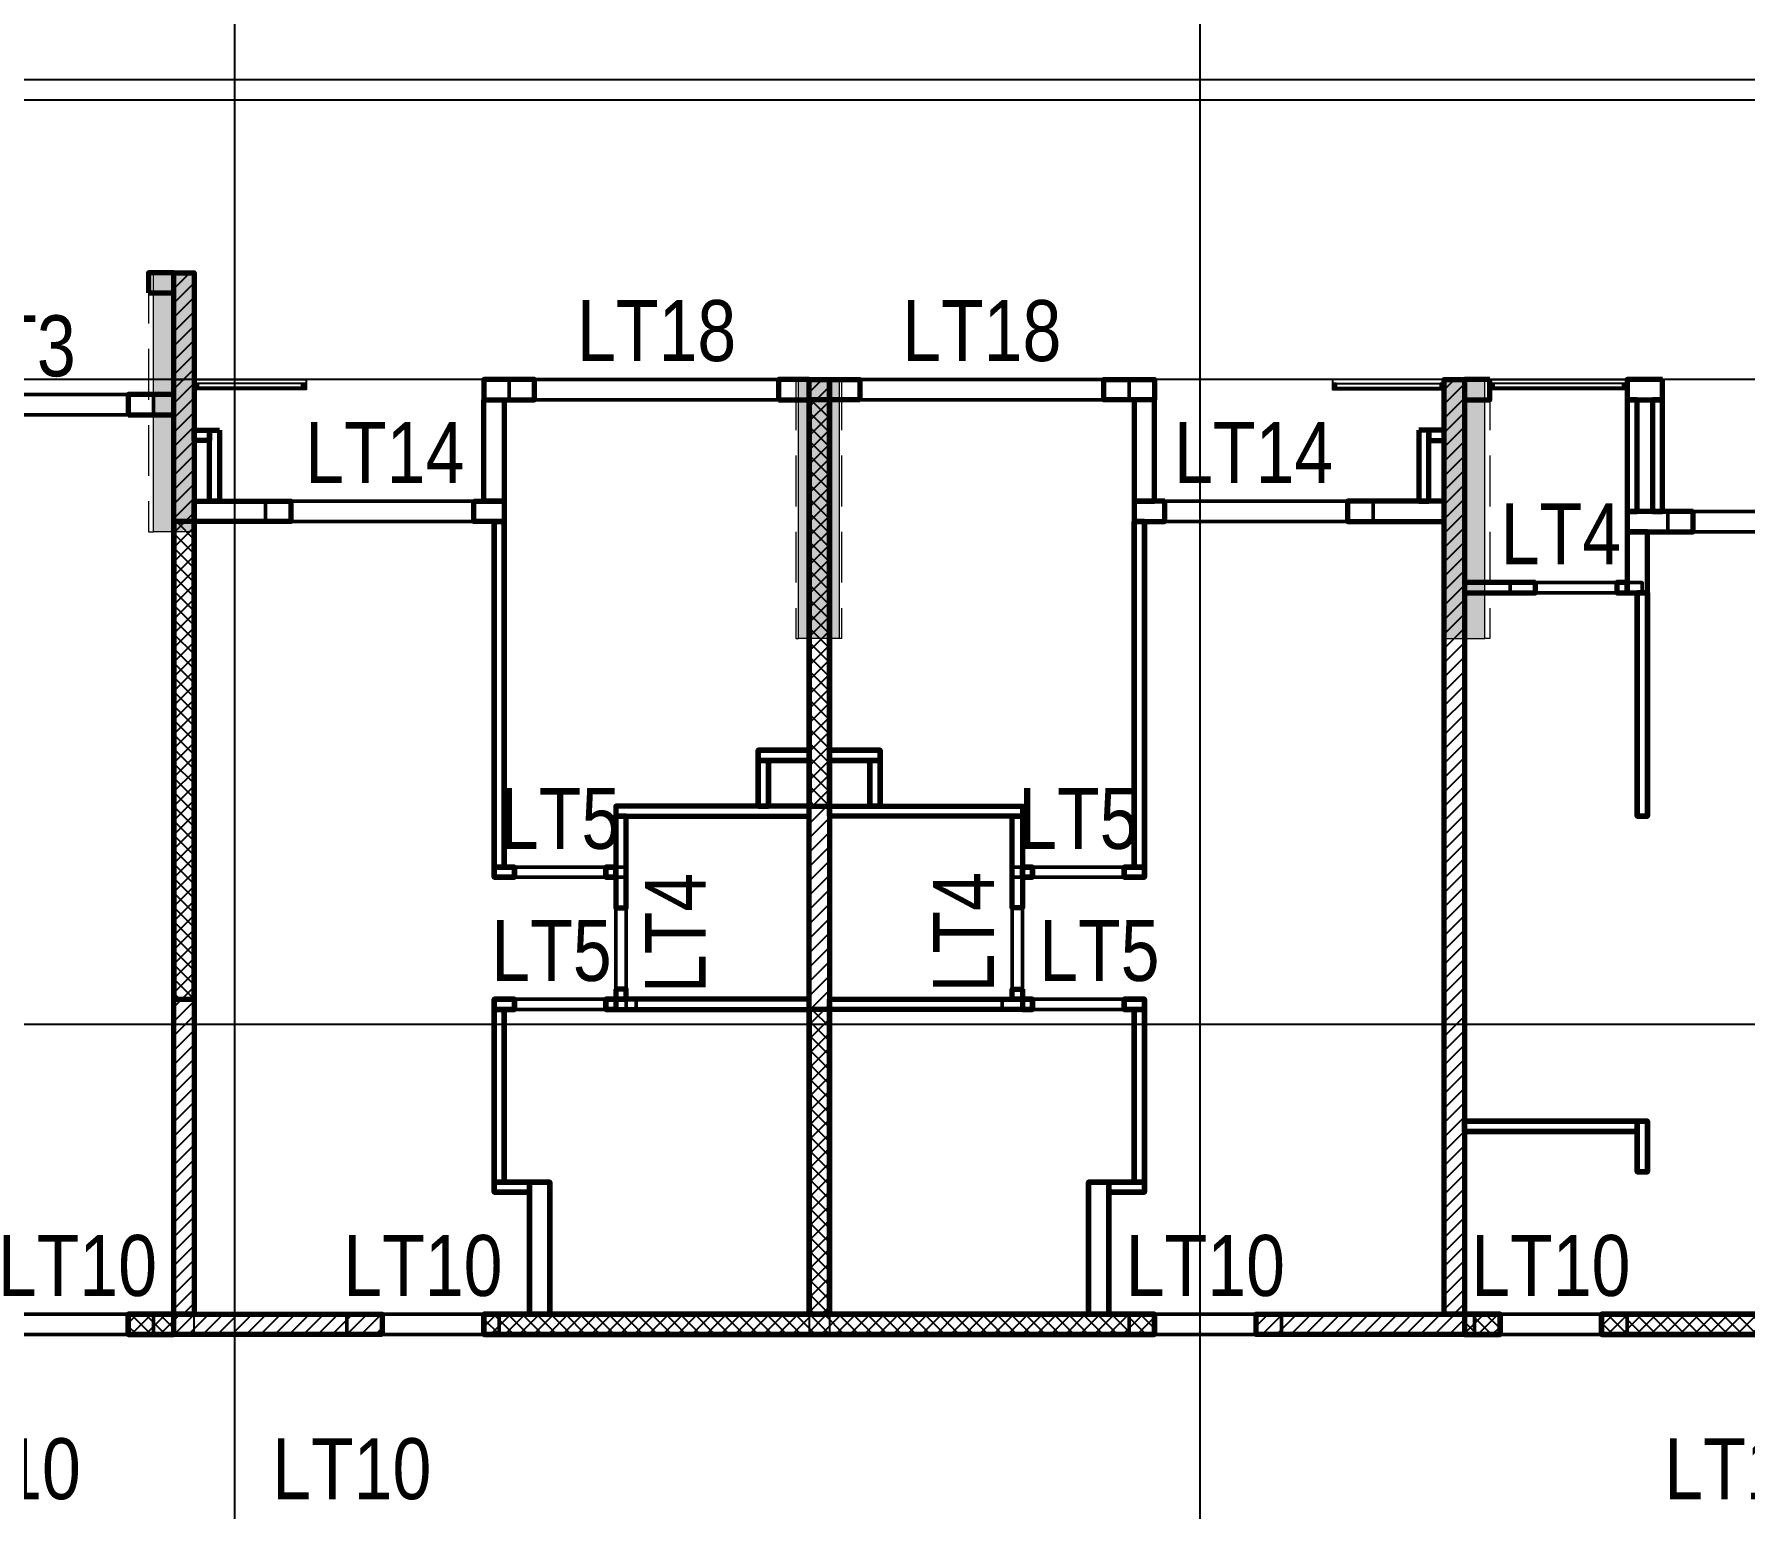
# Model space of a CAD drawing. Header units: millimetres. Extents: x -25197 to 555828, y -17247 to 174153.
# Drawn here: x 420011 to 436845, y 141136 to 155647 of the extents above; entities that cross this region are included whole.
import ezdxf
from ezdxf.enums import TextEntityAlignment as Align

# ---------------------------------------------------------------- set-up
doc = ezdxf.new("R2010")
doc.units = ezdxf.units.MM
doc.header["$LTSCALE"] = 250
for name, pattern in [('CHG_XX_Cot_Tang 1$0$MB_Luoi truc$0$HTT Hidden 21', [3, 2, -1]), ('CHG_XX_Luoi truc$0$MB_Luoi truc$0$Center101', [13, 10, -1, 1, -1]), ('MB Can ho 1.5PN$0$HIDDEN', [0.375, 0.25, -0.125]), ('MB Can ho 3PN_103m2$0$HIDDEN', [0.375, 0.25, -0.125])]:
    doc.linetypes.add(name, pattern=pattern)
for name, color, linetype, lineweight in [('CHG_XX_Cot_Tang 1$0$NS-Pier', 150, 'Continuous', 9), ('CHG_XX_Cot_Tang 1$0$NS-Pier @ 1 VP1', 150, 'Continuous', 9), ('CHG_XX_Cot_Tang 1$0$NS-Pier @ 1 VP2', 150, 'Continuous', 9), ('CHG_XX_Cot_Tang 1$0$NS-Pier @ 1 VP3', 150, 'Continuous', 9), ('CHG_XX_Cot_Tang 1$0$NS-Pier @ 1 VPModel', 150, 'Continuous', 9), ('CHG_XX_Cot_Tang 1$0$NS-Pier @ 100', 150, 'Continuous', 9), ('CHG_XX_Cot_Tang 1$0$NS-Pier @ 150', 150, 'Continuous', 9), ('CHG_XX_Cot_Tang 1$0$NS-Pier @ 200', 150, 'Continuous', 9), ('CHG_XX_Cot_Tang 1$0$NS-Pier @ 350', 150, 'Continuous', 9), ('CTHEP', 2, 'Continuous', 50), ('MB Can ho 1.5PN$0$Wall Line', 4, 'Continuous', 70), ('mb can ho 2pn_TW A$0$Wall Line', 4, 'Continuous', 70), ('MB Can ho 3PN_103m2$0$Wall Line', 4, 'Continuous', 70), ('mb_unitmix twa 1-20$0$Wall Line', 4, 'Continuous', 70), ('Net cat Tuong', 4, 'Continuous', 9)]:
    doc.layers.add(name, color=color, linetype=linetype, lineweight=lineweight)
for name, color, linetype in [('CHG_XX_Cot_Tang 1$0$Vach VH3', 3, 'Continuous'), ('CHG_XX_Luoi truc$0$Grid', 34, 'Continuous'), ('CHG_XX_Luoi truc$0$Grid Line', 8, 'CHG_XX_Luoi truc$0$MB_Luoi truc$0$Center101'), ('MB Can ho 1.5PN$0$Brick Wall', 4, 'Continuous'), ('mb can ho 2pn_TW A$0$Brick Wall', 4, 'Continuous'), ('MB Can ho 3PN_103m2$0$Brick Wall', 4, 'Continuous'), ('mb_unitmix twa 1-20$0$Wall Hatch', 134, 'Continuous'), ('TEXT', 21, 'Continuous')]:
    doc.layers.add(name, color=color, linetype=linetype)
doc.styles.add('CHG_XX_Luoi truc$0$MB_Luoi truc$0$Grid A-F$0$VNI-HelveCB', font='VHELVCB_0.TTF')
doc.styles.add('TTP-HelCon', font='VHELVCN_0.TTF')
pattern_1 = [(45, (-1203132.71, 16882.05), (-70.710678, 70.710678), [])]

# ---------------------------------------------------------------- blocks, each defined once
blk = doc.blocks.new('*U2169')
at = {"layer": 'CHG_XX_Luoi truc$0$Grid Line'}
blk.add_line((0, 0), (0, 608), dxfattribs=at)
at = {"layer": 'CHG_XX_Luoi truc$0$Grid', "lineweight": -2, "style": 'CHG_XX_Luoi truc$0$MB_Luoi truc$0$Grid A-F$0$VNI-HelveCB'}
for tag, p in [('GRIDSUB', (0, 617)), ('GRID', (0, -9))]:
    blk.add_attdef(tag, text='', height=5, dxfattribs=at).set_placement(p, align=Align.MIDDLE)
blk = doc.blocks.new('*U2171')
at = {"layer": 'CHG_XX_Luoi truc$0$Grid Line'}
blk.add_line((0, 0), (0, 438), dxfattribs=at)
at = {"layer": 'CHG_XX_Luoi truc$0$Grid', "lineweight": -2, "style": 'CHG_XX_Luoi truc$0$MB_Luoi truc$0$Grid A-F$0$VNI-HelveCB'}
for tag, p in [('GRIDSUB', (0, 447)), ('GRID', (0, -9))]:
    blk.add_attdef(tag, text='', height=5, dxfattribs=at).set_placement(p, align=Align.MIDDLE)
blk = doc.blocks.new('CHG_XX_Luoi truc')
at = {"layer": 'CHG_XX_Luoi truc$0$Grid', "xscale": 300, "yscale": 300, "zscale": 300}
for p in [(28650, -12747), (38150, -12747)]:
    blk.add_blockref('*U2169', p, dxfattribs=at)
at = {"layer": 'CHG_XX_Luoi truc$0$Grid', "xscale": 300.0000000000013, "yscale": 300.0000000000013, "zscale": 300.0000000000013, "rotation": 90}
for p in [(110703, 152250), (110703, 145900)]:
    blk.add_blockref('*U2171', p, dxfattribs=at)
blk = doc.blocks.new('*U2323')
at = {"layer": 'CHG_XX_Cot_Tang 1$0$NS-Pier @ 1 VP1'}
h = blk.add_hatch(color=256, dxfattribs=at)
h.dxf.hatch_style = 1
h.paths.add_polyline_path([(400, 0), (0, 0), (0, -2550), (400, -2550)])
at = {"layer": 'CHG_XX_Cot_Tang 1$0$NS-Pier @ 1 VP2'}
h = blk.add_hatch(color=256, dxfattribs=at)
h.dxf.hatch_style = 1
h.paths.add_polyline_path([(400, 0), (0, 0), (0, -2550), (400, -2550)])
at = {"layer": 'CHG_XX_Cot_Tang 1$0$NS-Pier @ 1 VP3'}
h = blk.add_hatch(color=256, dxfattribs=at)
h.dxf.hatch_style = 1
h.paths.add_polyline_path([(400, 0), (0, 0), (0, -2550), (400, -2550)])
at = {"layer": 'CHG_XX_Cot_Tang 1$0$NS-Pier @ 1 VPModel'}
h = blk.add_hatch(color=256, dxfattribs=at)
h.dxf.hatch_style = 1
h.paths.add_polyline_path([(400, 0), (0, 0), (0, -2550), (400, -2550)])
at = {"layer": 'CHG_XX_Cot_Tang 1$0$NS-Pier @ 100'}
h = blk.add_hatch(color=256, dxfattribs=at)
h.dxf.hatch_style = 1
h.paths.add_polyline_path([(400, 0), (0, 0), (0, -2550), (400, -2550)])
at = {"layer": 'CHG_XX_Cot_Tang 1$0$NS-Pier @ 150'}
h = blk.add_hatch(color=256, dxfattribs=at)
h.dxf.hatch_style = 1
h.paths.add_polyline_path([(400, 0), (0, 0), (0, -2550), (400, -2550)])
at = {"layer": 'CHG_XX_Cot_Tang 1$0$NS-Pier @ 200'}
h = blk.add_hatch(color=256, dxfattribs=at)
h.dxf.hatch_style = 1
h.paths.add_polyline_path([(400, 0), (0, 0), (0, -2550), (400, -2550)])
at = {"layer": 'CHG_XX_Cot_Tang 1$0$NS-Pier @ 350'}
h = blk.add_hatch(color=256, dxfattribs=at)
h.dxf.hatch_style = 1
h.paths.add_polyline_path([(400, 0), (0, 0), (0, -2550), (400, -2550)])
blk = doc.blocks.new('CHG_XX_Cot_Tang 1$0$Block A_C450x2250')
at = {"layer": 'CHG_XX_Cot_Tang 1$0$NS-Pier', "color": 9, "linetype": 'CHG_XX_Cot_Tang 1$0$MB_Luoi truc$0$HTT Hidden 21'}
blk.add_lwpolyline([(0, 0), (-50, 0), (-50, -2550), (0, -2550)], dxfattribs=at)
at = {"layer": 'CHG_XX_Cot_Tang 1$0$NS-Pier'}
blk.add_lwpolyline([(400, -2550), (0, -2550), (0, 0), (400, 0)], close=True, dxfattribs=at)
blk.add_blockref('*U2323', (0, 0), dxfattribs=at)
blk = doc.blocks.new('*U2324')
at = {"layer": 'CHG_XX_Cot_Tang 1$0$NS-Pier @ 1 VP1'}
h = blk.add_hatch(color=256, dxfattribs=at)
h.dxf.hatch_style = 1
h.paths.add_polyline_path([(200, 0), (-200, 0), (-200, -2550), (200, -2550)])
at = {"layer": 'CHG_XX_Cot_Tang 1$0$NS-Pier @ 1 VP2'}
h = blk.add_hatch(color=256, dxfattribs=at)
h.dxf.hatch_style = 1
h.paths.add_polyline_path([(200, 0), (-200, 0), (-200, -2550), (200, -2550)])
at = {"layer": 'CHG_XX_Cot_Tang 1$0$NS-Pier @ 1 VP3'}
h = blk.add_hatch(color=256, dxfattribs=at)
h.dxf.hatch_style = 1
h.paths.add_polyline_path([(200, 0), (-200, 0), (-200, -2550), (200, -2550)])
at = {"layer": 'CHG_XX_Cot_Tang 1$0$NS-Pier @ 1 VPModel'}
h = blk.add_hatch(color=256, dxfattribs=at)
h.dxf.hatch_style = 1
h.paths.add_polyline_path([(200, 0), (-200, 0), (-200, -2550), (200, -2550)])
at = {"layer": 'CHG_XX_Cot_Tang 1$0$NS-Pier @ 100'}
h = blk.add_hatch(color=256, dxfattribs=at)
h.dxf.hatch_style = 1
h.paths.add_polyline_path([(200, 0), (-200, 0), (-200, -2550), (200, -2550)])
at = {"layer": 'CHG_XX_Cot_Tang 1$0$NS-Pier @ 150'}
h = blk.add_hatch(color=256, dxfattribs=at)
h.dxf.hatch_style = 1
h.paths.add_polyline_path([(200, 0), (-200, 0), (-200, -2550), (200, -2550)])
at = {"layer": 'CHG_XX_Cot_Tang 1$0$NS-Pier @ 200'}
h = blk.add_hatch(color=256, dxfattribs=at)
h.dxf.hatch_style = 1
h.paths.add_polyline_path([(200, 0), (-200, 0), (-200, -2550), (200, -2550)])
at = {"layer": 'CHG_XX_Cot_Tang 1$0$NS-Pier @ 350'}
h = blk.add_hatch(color=256, dxfattribs=at)
h.dxf.hatch_style = 1
h.paths.add_polyline_path([(200, 0), (-200, 0), (-200, -2550), (200, -2550)])
blk = doc.blocks.new('CHG_XX_Cot_Tang 1$0$400x2250_cen')
at = {"layer": 'CHG_XX_Cot_Tang 1$0$NS-Pier', "color": 9, "linetype": 'CHG_XX_Cot_Tang 1$0$MB_Luoi truc$0$HTT Hidden 21'}
for points in [[(-200, 0), (-225, 0), (-225, -2550), (-200, -2550)], [(200, 0), (225, 0), (225, -2550), (200, -2550)]]:
    blk.add_lwpolyline(points, dxfattribs=at)
at = {"layer": 'CHG_XX_Cot_Tang 1$0$NS-Pier'}
blk.add_lwpolyline([(200, -2550), (-200, -2550), (-200, 0), (200, 0)], close=True, dxfattribs=at)
blk.add_blockref('*U2324', (0, 0), dxfattribs=at)
blk = doc.blocks.new('CHG_XX_Cot_Tang 1')
at = {"layer": 'CHG_XX_Cot_Tang 1$0$Vach VH3'}
for p, q in [((0, 155200.1), (57350, 155200.1)), ((199.6, 155000.1), (57150, 155000.1))]:
    blk.add_line(p, q, dxfattribs=at)
at = {"layer": 'CHG_XX_Cot_Tang 1$0$NS-Pier'}
for name, p in [('CHG_XX_Luoi truc', (0, 0)), ('CHG_XX_Cot_Tang 1$0$Block A_C450x2250', (27849.7, 153300)), ('CHG_XX_Cot_Tang 1$0$400x2250_cen', (34395, 152250))]:
    blk.add_blockref(name, p, dxfattribs=at)
at = {"layer": 'CHG_XX_Cot_Tang 1$0$NS-Pier', "xscale": -1}
blk.add_blockref('CHG_XX_Cot_Tang 1$0$Block A_C450x2250', (40950, 152250), dxfattribs=at)
blk = doc.blocks.new('*U1510')
at = {"color": 9}
blk.add_lwpolyline([(0, 50), (1350, 50), (1350, -50), (0, -50)], close=True, dxfattribs=at)
blk.add_lwpolyline([(0, 50), (1350, 50), (1350, -30), (0, -30)], close=True)
at = {"color": 151}
blk.add_lwpolyline([(1350, 10), (0, 10), (0, 50), (1350, 50)], close=True, dxfattribs=at)
at = {"color": 2}
for points in [[(0, 10), (40, 10), (40, -30), (0, -30)], [(1310, 10), (1350, 10), (1350, -30), (1310, -30)]]:
    blk.add_lwpolyline(points, close=True, dxfattribs=at)
at = {"color": 250, "linetype": 'MB Can ho 3PN_103m2$0$HIDDEN'}
for points in [[(0, 10), (40, -30)], [(0, -30), (40, 10)], [(1310, 10), (1350, -30)], [(1310, -30), (1350, 10)]]:
    blk.add_lwpolyline(points, dxfattribs=at)
blk = doc.blocks.new('*U1872')
at = {"layer": 'MB Can ho 3PN_103m2$0$Wall Line'}
blk.add_lwpolyline([(-1700, 0), (0, 0), (0, 100), (-1700, 100)], close=True, dxfattribs=at)
blk = doc.blocks.new('*U1873')
at = {"layer": 'MB Can ho 3PN_103m2$0$Wall Line'}
blk.add_lwpolyline([(-700, 0), (0, 0), (0, 100), (-700, 100)], close=True, dxfattribs=at)
blk = doc.blocks.new('*U1581')
at = {"layer": 'MB Can ho 3PN_103m2$0$Wall Line'}
blk.add_lwpolyline([(-100, 0), (0, 0), (0, 100), (-100, 100)], close=True, dxfattribs=at)
blk = doc.blocks.new('*U1891')
at = {"layer": 'MB Can ho 3PN_103m2$0$Wall Line'}
blk.add_lwpolyline([(-650, 0), (0, 0), (0, 200), (-650, 200)], close=True, dxfattribs=at)
blk = doc.blocks.new('*U1583')
at = {"layer": 'MB Can ho 3PN_103m2$0$Wall Line'}
blk.add_lwpolyline([(-350, 0), (0, 0), (0, 200), (-350, 200)], close=True, dxfattribs=at)
blk = doc.blocks.new('*U1586')
at = {"layer": 'MB Can ho 3PN_103m2$0$Wall Line'}
blk.add_lwpolyline([(-250, 0), (0, 0), (0, 200), (-250, 200)], close=True, dxfattribs=at)
blk = doc.blocks.new('*U1892')
at = {"layer": 'MB Can ho 3PN_103m2$0$Wall Line'}
blk.add_lwpolyline([(0, 1100), (0, 0), (100, 0), (100, 1100)], close=True, dxfattribs=at)
blk = doc.blocks.new('*U1587')
at = {"layer": 'MB Can ho 3PN_103m2$0$Wall Line'}
blk.add_lwpolyline([(0, 600), (0, 0), (200, 0), (200, 600)], close=True, dxfattribs=at)
blk = doc.blocks.new('*U1880')
at = {"layer": 'MB Can ho 3PN_103m2$0$Wall Line'}
blk.add_lwpolyline([(0, 2200), (0, 0), (100, 0), (100, 2200)], close=True, dxfattribs=at)
blk = doc.blocks.new('*U1881')
at = {"layer": 'MB Can ho 3PN_103m2$0$Wall Line'}
blk.add_lwpolyline([(0, 500), (0, 0), (100, 0), (100, 500)], close=True, dxfattribs=at)
blk = doc.blocks.new('*U1565')
at = {"layer": 'mb can ho 2pn_TW A$0$Wall Line'}
blk.add_lwpolyline([(0, -450), (0, 0), (-200, 0), (-200, -450)], close=True, dxfattribs=at)
blk = doc.blocks.new('*U1559')
at = {"layer": 'mb can ho 2pn_TW A$0$Wall Line'}
blk.add_lwpolyline([(0, -250), (0, 0), (-200, 0), (-200, -250)], close=True, dxfattribs=at)
blk = doc.blocks.new('*U1927')
at = {"color": 9}
blk.add_lwpolyline([(0, 50), (1100, 50), (1100, -50), (0, -50)], close=True, dxfattribs=at)
blk.add_lwpolyline([(0, 50), (1100, 50), (1100, -30), (0, -30)], close=True)
at = {"color": 151}
blk.add_lwpolyline([(1100, 10), (0, 10), (0, 50), (1100, 50)], close=True, dxfattribs=at)
at = {"color": 2}
for points in [[(0, 10), (40, 10), (40, -30), (0, -30)], [(1060, 10), (1100, 10), (1100, -30), (1060, -30)]]:
    blk.add_lwpolyline(points, close=True, dxfattribs=at)
at = {"color": 250, "linetype": 'MB Can ho 1.5PN$0$HIDDEN'}
for points in [[(0, 10), (40, -30)], [(0, -30), (40, 10)], [(1060, 10), (1100, -30)], [(1060, -30), (1100, 10)]]:
    blk.add_lwpolyline(points, dxfattribs=at)
blk = doc.blocks.new('*U1871')
at = {"layer": 'MB Can ho 1.5PN$0$Wall Line'}
blk.add_lwpolyline([(0, 500), (0, 0), (100, 0), (100, 500)], close=True, dxfattribs=at)
blk = doc.blocks.new('*U1870')
at = {"layer": 'MB Can ho 1.5PN$0$Wall Line'}
blk.add_lwpolyline([(450, 0), (0, 0), (0, -100), (450, -100)], close=True, dxfattribs=at)
blk = doc.blocks.new('*U1868')
at = {"layer": 'MB Can ho 1.5PN$0$Wall Line'}
blk.add_lwpolyline([(0, 2000), (0, 0), (100, 0), (100, 2000)], close=True, dxfattribs=at)
blk = doc.blocks.new('*U1864')
at = {"layer": 'MB Can ho 1.5PN$0$Wall Line'}
blk.add_lwpolyline([(0, 200), (0, 0), (100, 0), (100, 200)], close=True, dxfattribs=at)
blk = doc.blocks.new('*U1865')
at = {"layer": 'MB Can ho 1.5PN$0$Wall Line'}
blk.add_lwpolyline([(0, 1900), (0, 0), (100, 0), (100, 1900)], close=True, dxfattribs=at)
blk = doc.blocks.new('*U1863')
at = {"layer": 'MB Can ho 1.5PN$0$Wall Line'}
blk.add_lwpolyline([(0, 100), (0, 0), (100, 0), (100, 100)], close=True, dxfattribs=at)
blk = doc.blocks.new('*U1869')
at = {"layer": 'MB Can ho 1.5PN$0$Wall Line'}
blk.add_lwpolyline([(0, 300), (0, 0), (200, 0), (200, 300)], close=True, dxfattribs=at)
blk = doc.blocks.new('*U1557')
at = {"layer": 'MB Can ho 1.5PN$0$Wall Line'}
blk.add_lwpolyline([(0, 500), (0, 0), (200, 0), (200, 500)], close=True, dxfattribs=at)
blk = doc.blocks.new('*U1858')
at = {"layer": 'MB Can ho 1.5PN$0$Wall Line'}
blk.add_lwpolyline([(1700, 0), (0, 0), (0, -100), (1700, -100)], close=True, dxfattribs=at)
blk = doc.blocks.new('*U1859')
at = {"layer": 'MB Can ho 1.5PN$0$Wall Line'}
blk.add_lwpolyline([(0, 350), (0, 0), (100, 0), (100, 350)], close=True, dxfattribs=at)
blk = doc.blocks.new('*U1860')
at = {"layer": 'MB Can ho 1.5PN$0$Wall Line'}
blk.add_lwpolyline([(1300, 0), (0, 0), (0, -200), (1300, -200)], close=True, dxfattribs=at)
blk = doc.blocks.new('*U1867')
at = {"layer": 'MB Can ho 1.5PN$0$Wall Line'}
blk.add_lwpolyline([(100, 0), (0, 0), (0, -100), (100, -100)], close=True, dxfattribs=at)
blk = doc.blocks.new('*U1866')
at = {"layer": 'MB Can ho 1.5PN$0$Wall Line'}
blk.add_lwpolyline([(900, 0), (0, 0), (0, -100), (900, -100)], close=True, dxfattribs=at)
blk = doc.blocks.new('*U1857')
at = {"layer": 'MB Can ho 1.5PN$0$Wall Line'}
blk.add_lwpolyline([(3400, 0), (0, 0), (0, -100), (3400, -100)], close=True, dxfattribs=at)
blk = doc.blocks.new('*U1861')
at = {"layer": 'MB Can ho 1.5PN$0$Wall Line'}
blk.add_lwpolyline([(0, 150), (0, 0), (100, 0), (100, 150)], close=True, dxfattribs=at)
blk = doc.blocks.new('*U1862')
at = {"layer": 'MB Can ho 1.5PN$0$Wall Line'}
blk.add_lwpolyline([(700, 0), (0, 0), (0, -100), (700, -100)], close=True, dxfattribs=at)
blk = doc.blocks.new('*U1556')
at = {"layer": 'MB Can ho 1.5PN$0$Wall Line'}
blk.add_lwpolyline([(1000, 0), (0, 0), (0, -200), (1000, -200)], close=True, dxfattribs=at)
blk = doc.blocks.new('*U1558')
at = {"layer": 'MB Can ho 1.5PN$0$Wall Line'}
blk.add_lwpolyline([(0, 950), (0, 0), (200, 0), (200, 950)], close=True, dxfattribs=at)

msp = doc.modelspace()

# ---------------------------------------------------------------- hatches: boundary and pattern name
at = {"layer": 'mb_unitmix twa 1-20$0$Wall Hatch'}
h = msp.add_hatch(dxfattribs=at)
h.set_pattern_fill('LINE10', color=256, scale=100, angle=45, style=0, pattern_type=2)
h.set_pattern_definition([(45, (-1204182.71, 16882.05), (-70.710678, 70.710678), [])])
h.paths.add_polyline_path([(421386.05636, 143050.00001), (421386.05636, 153300.00001), (421586.05636, 153300.00001), (421586.05636, 143050.00001)])
h = msp.add_hatch(dxfattribs=at)
h.set_pattern_fill('LINE10', color=256, scale=100, angle=45, style=0, pattern_type=2)
h.set_pattern_definition(pattern_1)
h.paths.add_polyline_path([(427636.05636, 143050), (427636.05636, 152250), (427836.05636, 152250), (427836.05636, 143050)])
h = msp.add_hatch(dxfattribs=at)
h.set_pattern_fill('LINE10', color=256, scale=100, angle=45, style=0, pattern_type=2)
h.set_pattern_definition(pattern_1)
h.paths.add_polyline_path([(433886.05636, 143050.00001), (433886.05636, 152250.00001), (434086.05636, 152250.00001), (434086.05636, 143050.00001)])
h = msp.add_hatch(dxfattribs=at)
h.set_pattern_fill('LINE10', color=256, scale=100, angle=135, style=0, pattern_type=2)
h.set_pattern_definition([(135, (427686.06, 148200), (-70.7107, -70.7107), [])])
h.paths.add_polyline_path([(427836.05546, 148049.99999), (427836.05546, 152049.99999), (427636.05546, 152049.99999), (427636.05546, 148049.99999)])
h = msp.add_hatch(dxfattribs=at)
h.set_pattern_fill('LINE10', color=256, scale=100, angle=135, style=0, pattern_type=2)
h.set_pattern_definition([(135, (421436.06, 146300), (-70.7107, -70.7107), [])])
h.paths.add_polyline_path([(421586.05576, 146150), (421586.05576, 150850), (421386.05576, 150850), (421386.05576, 146150)])
h = msp.add_hatch(dxfattribs=at)
h.set_pattern_fill('LINE10', color=256, scale=100, angle=135, style=0, pattern_type=2)
h.set_pattern_definition([(135, (427686.06, 143200), (-70.7107, -70.7107), [])])
h.paths.add_polyline_path([(427836.05546, 143049.9999), (427836.05546, 146049.9999), (427636.05546, 146049.9999), (427636.05546, 143049.9999)])
h = msp.add_hatch(dxfattribs=at)
h.set_pattern_fill('LINE10', color=256, scale=100, angle=-45, style=0, pattern_type=2)
h.set_pattern_definition([(315, (415686.06, 148750), (70.7107, 70.7107), [])])
h.paths.add_polyline_path([(421386.05606, 143050.00001), (420936.05606, 143050.00001), (420936.05606, 142850.00001), (421386.05606, 142850.00001)])
h = msp.add_hatch(dxfattribs=at)
h.set_pattern_fill('LINE10', color=256, scale=100, angle=45, style=0, pattern_type=2)
h.set_pattern_definition([(45, (-1199782.71, 13532.05), (-70.710678, 70.710678), [])])
h.paths.add_polyline_path([(423436.05606, 142850), (420936.05606, 142850), (420936.05606, 143050), (423436.05606, 143050)])
h = msp.add_hatch(dxfattribs=at)
h.set_pattern_fill('LINE10', color=256, scale=100, angle=45, style=0, pattern_type=2)
h.set_pattern_definition([(45, (-1199782.71, 17632.05), (-70.710678, 70.710678), [])])
h.paths.add_polyline_path([(431036.05606, 142850.00001), (424436.05606, 142850.00001), (424436.05606, 143050.00001), (431036.05606, 143050.00001)])
h = msp.add_hatch(dxfattribs=at)
h.set_pattern_fill('LINE10', color=256, scale=100, angle=-45, style=0, pattern_type=2)
h.set_pattern_definition([(315, (425336.06, 148750), (70.7107, 70.7107), [])])
h.paths.add_polyline_path([(431036.05606, 143050.00001), (424436.05606, 143050.00001), (424436.05606, 142850.00001), (431036.05606, 142850.00001)])
h = msp.add_hatch(dxfattribs=at)
h.set_pattern_fill('LINE10', color=256, scale=100, angle=45, style=0, pattern_type=2)
h.set_pattern_definition([(45, (-1199782.71, 13432.05), (-70.710678, 70.710678), [])])
h.paths.add_polyline_path([(434436.05606, 142850.00001), (432036.05606, 142850.00001), (432036.05606, 143050.00001), (434436.05606, 143050.00001)])
h = msp.add_hatch(dxfattribs=at)
h.set_pattern_fill('LINE10', color=256, scale=100, angle=-45, style=0, pattern_type=2)
h.set_pattern_definition([(315, (428736.06, 148750), (70.7107, 70.7107), [])])
h.paths.add_polyline_path([(434436.05606, 143050.00001), (434086.05606, 143050.00001), (434086.05606, 142850.00001), (434436.05606, 142850.00001)])
h = msp.add_hatch(dxfattribs=at)
h.set_pattern_fill('LINE10', color=256, scale=100, angle=45, style=0, pattern_type=2)
h.set_pattern_definition([(45, (-1199782.71, 20782.05), (-70.710678, 70.710678), [])])
h.paths.add_polyline_path([(445186.05636, 142850.00001), (435436.05636, 142850.00001), (435436.05636, 143050.00001), (445186.05636, 143050.00001)])
h = msp.add_hatch(dxfattribs=at)
h.set_pattern_fill('LINE10', color=256, scale=100, angle=-45, style=0, pattern_type=2)
h.set_pattern_definition([(315, (433186.06, 148750), (70.7107, 70.7107), [])])
h.paths.add_polyline_path([(438886.05636, 143050.00001), (435436.05636, 143050.00001), (435436.05636, 142850.00001), (438886.05636, 142850.00001)])

# ---------------------------------------------------------------- linework, layer by layer
at = {"layer": 'CTHEP'}
for points in [[(424686.18186, 152250), (430786.18185, 152250), (430786.18185, 152049.99998), (424686.18186, 152049.99998)], [(421186.18186, 152099.99999), (418486.18185, 152099.99999), (418486.18185, 151900), (421186.18186, 151900)], [(422286.18185, 151050), (424636.18188, 151050), (424636.18188, 150850), (422286.18185, 150850)], [(433186.18186, 151050.00002), (430836.18186, 151050.00002), (430836.18186, 150850.00001), (433186.18186, 150850.00001)], [(436086.18185, 150950), (438786.18185, 150950), (438786.18185, 150750), (436086.18185, 150750)], [(434536.18186, 150249.99785), (435836.18184, 150249.99785), (435836.18184, 150149.99785), (434536.18186, 150149.99785)], [(424536.18185, 147450), (425836.18401, 147450.00004), (425836.18401, 147350.00004), (424536.18185, 147350)], [(425736.18185, 146049.99999), (425836.18401, 146049.99999), (425836.18401, 147350.00001), (425736.18185, 147350.00001)], [(429636.18186, 147350.00001), (429736.18186, 147350.00001), (429736.18186, 146150), (429636.18186, 146150)], [(429636.18188, 147450.00005), (430936.18186, 147450.00005), (430936.18186, 147350.00005), (429636.18188, 147350.00005)], [(424536.18185, 146150), (425936.18183, 146150), (425936.18183, 146050), (424536.18185, 146050)], [(429536.18188, 146149.99996), (430936.18186, 146149.99996), (430936.18186, 146049.99996), (429536.18188, 146049.99996)], [(419686.18185, 142850), (421186.18185, 142850), (421186.18185, 143050), (419686.18185, 143050)], [(423086.18215, 142850.00001), (424586.18215, 142850.00001), (424586.18215, 143050.00001), (423086.18215, 143050.00001)], [(430786.18186, 142850), (432286.18186, 142850), (432286.18186, 143050), (430786.18186, 143050)], [(434186.18215, 142850.00001), (435686.18215, 142850.00001), (435686.18215, 143050.00001), (434186.18215, 143050.00001)]]:
    msp.add_lwpolyline(points, close=True, dxfattribs=at)
at = {"layer": 'MB Can ho 1.5PN$0$Brick Wall'}
for p, q in [((421386.05606, 142850), (421386.05606, 152250)), ((421386.05606, 152250), (421486.05606, 152250)), ((421586.05606, 152250), (421486.05606, 152250)), ((421586.05606, 143050), (421586.05606, 152250)), ((427636.05606, 152250), (427636.0528, 143050)), ((427636.05606, 152250), (427736.05606, 152249.99997)), ((427636.05606, 152249.99994), (427736.05606, 152249.99997)), ((427636.05606, 152249.99994), (427636.05938, 142850.00001)), ((427836.05606, 152250.00001), (427736.05606, 152249.99997)), ((427836.05606, 152249.99993), (427736.05606, 152249.99997)), ((427836.05606, 152249.99993), (427836.05273, 142850)), ((427836.05606, 152250.00001), (427836.05931, 143050.00001)), ((433886.05606, 143050), (433886.05606, 152250)), ((433886.05606, 152250), (433986.05606, 152250)), ((434086.05606, 152250), (433986.05606, 152250)), ((434086.05606, 142850), (434086.05606, 152250)), ((423436.05606, 143050), (421586.05606, 143050)), ((423436.05606, 143050), (423436.05606, 142950)), ((423436.05606, 142850), (423436.05606, 142950)), ((427636.0528, 143050), (424436.05606, 143050)), ((424436.05606, 143050), (424436.05606, 142950)), ((424436.05606, 142850), (424436.05606, 142950)), ((427836.05931, 143050.00001), (431036.05606, 143050.00001)), ((431036.05606, 143050.00001), (431036.05606, 142950.00001)), ((431036.05606, 142850.00001), (431036.05606, 142950.00001)), ((432036.05606, 143050), (432036.05606, 142950)), ((432036.05606, 143050), (433886.05606, 143050)), ((432036.05606, 142850), (432036.05606, 142950)), ((423436.05606, 142850), (421386.05606, 142850)), ((427836.05273, 142850), (424436.05606, 142850)), ((427636.05938, 142850.00001), (431036.05606, 142850.00001)), ((432036.05606, 142850), (434086.05606, 142850))]:
    msp.add_line(p, q, dxfattribs=at)
at = {"layer": 'mb can ho 2pn_TW A$0$Brick Wall'}
for p, q in [((421386.05606, 143050), (421386.05606, 153300)), ((421386.05606, 153300), (421486.05606, 153300)), ((421586.05606, 153300), (421486.05606, 153300)), ((421586.05606, 142850), (421586.05606, 153300)), ((420936.05606, 143050), (420936.05606, 142950)), ((420936.05606, 143050), (421386.05606, 143050)), ((420936.05606, 142850), (420936.05606, 142950)), ((420936.05606, 142850), (421586.05606, 142850))]:
    msp.add_line(p, q, dxfattribs=at)
at = {"layer": 'mb_unitmix twa 1-20$0$Wall Line'}
for points in [[(421386.05636, 143050.00001), (421386.05636, 153300.00001), (421586.05636, 153300.00001), (421586.05636, 143050.00001)], [(427636.05636, 143050), (427636.05636, 152250), (427836.05636, 152250), (427836.05636, 143050)], [(433886.05636, 143050.00001), (433886.05636, 152250.00001), (434086.05636, 152250.00001), (434086.05636, 143050.00001)], [(427836.05546, 148049.99999), (427836.05546, 152049.99999), (427636.05546, 152049.99999), (427636.05546, 148049.99999)], [(421586.05576, 146150), (421586.05576, 150850), (421386.05576, 150850), (421386.05576, 146150)], [(427836.05546, 143049.9999), (427836.05546, 146049.9999), (427636.05546, 146049.9999), (427636.05546, 143049.9999)], [(421386.05606, 143050.00001), (420936.05606, 143050.00001), (420936.05606, 142850.00001), (421386.05606, 142850.00001)], [(423436.05606, 142850), (420936.05606, 142850), (420936.05606, 143050), (423436.05606, 143050)], [(431036.05606, 142850.00001), (424436.05606, 142850.00001), (424436.05606, 143050.00001), (431036.05606, 143050.00001)], [(431036.05606, 143050.00001), (424436.05606, 143050.00001), (424436.05606, 142850.00001), (431036.05606, 142850.00001)], [(434436.05606, 142850.00001), (432036.05606, 142850.00001), (432036.05606, 143050.00001), (434436.05606, 143050.00001)], [(434436.05606, 143050.00001), (434086.05606, 143050.00001), (434086.05606, 142850.00001), (434436.05606, 142850.00001)], [(445186.05636, 142850.00001), (435436.05636, 142850.00001), (435436.05636, 143050.00001), (445186.05636, 143050.00001)], [(438886.05636, 143050.00001), (435436.05636, 143050.00001), (435436.05636, 142850.00001), (438886.05636, 142850.00001)]]:
    msp.add_lwpolyline(points, close=True, dxfattribs=at)

# ---------------------------------------------------------------- block references
at = {"layer": 'MB Can ho 1.5PN$0$Brick Wall'}
msp.add_blockref('*U1927', (421586.05606, 152200), dxfattribs=at)
for name, p, rotation in [('*U1557', (424936.05606, 152050), 90.00000000000001), ('*U1869', (427636.05606, 152050), 90.00000000000001), ('*U1556', (430836.05608, 151050), 90), ('*U1862', (433636.05606, 151050.00001), 90), ('*U1861', (433736.05606, 151750), 270), ('*U1869', (430836.05603, 151050.00002), 270), ('*U1558', (432936.05606, 151050.00001), 270), ('*U1857', (424536.05606, 147450), 90.00000000000001), ('*U1857', (430836.05606, 147450.00001), 90), ('*U1871', (427636.05606, 148500), 90.00000000000001), ('*U1870', (427136.05606, 148050), 90.00000000000001), ('*U1871', (427836.05606, 148600), 270), ('*U1870', (428236.05606, 148050.00001), 90), ('*U1865', (427636.05606, 147950), 90.00000000000001), ('*U1866', (425736.05606, 147050), 90.00000000000001), ('*U1864', (424736.05606, 147350), 90.00000000000001), ('*U1863', (425736.05606, 147350), 90.00000000000001), ('*U1863', (429736.05606, 147450), 270), ('*U1864', (430736.05606, 147450), 270), ('*U1864', (424736.05605, 146050), 90.00000000000001), ('*U1868', (427636.05606, 146050), 90.00000000000001), ('*U1867', (425736.05606, 146150), 90.00000000000001), ('*U1863', (429736.05389, 146150), 270), ('*U1864', (430736.05606, 146150), 270), ('*U1858', (424536.05606, 144350), 90.00000000000001), ('*U1858', (430836.05606, 144350.00001), 90), ('*U1859', (424886.05605, 144250), 90.00000000000001), ('*U1860', (424886.05606, 143050), 90.00000000000001), ('*U1860', (430386.05606, 143050.00001), 90), ('*U1859', (430586.05606, 144350), 270)]:
    msp.add_blockref(name, p, dxfattribs=dict(at, rotation=rotation))
at = {"layer": 'MB Can ho 1.5PN$0$Brick Wall', "xscale": -1}
for name, p, rotation in [('*U1869', (427836.05606, 152050.00001), 270), ('*U1557', (430536.05606, 152050.00001), 270), ('*U1556', (424636.05603, 151050), 270), ('*U1861', (421736.05606, 151750), 90), ('*U1862', (421836.05606, 151050), 270), ('*U1558', (422536.05606, 151050), 90), ('*U1869', (424636.05608, 151050.00002), 90), ('*U1857', (424636.05606, 147450), 270), ('*U1857', (430936.05606, 147450.00001), 270), ('*U1871', (427636.05606, 148600), 90), ('*U1870', (427236.05606, 148050), 270), ('*U1871', (427836.05606, 148500.00001), 270), ('*U1870', (428336.05606, 148050.00001), 270), ('*U1865', (427836.05606, 147950.00001), 270), ('*U1866', (429736.05606, 147050.00001), 270), ('*U1864', (424736.05606, 147450), 90), ('*U1863', (425736.05606, 147450), 90), ('*U1863', (429736.05606, 147350.00001), 270), ('*U1864', (430736.05606, 147350.00001), 270), ('*U1864', (424736.05605, 146150), 90), ('*U1863', (425736.05822, 146150), 90), ('*U1868', (427836.05606, 146050.00001), 270), ('*U1867', (429736.05606, 146150.00001), 270), ('*U1864', (430736.05606, 146050.00001), 270), ('*U1858', (424636.05606, 144350), 270), ('*U1858', (430936.05606, 144350.00001), 270), ('*U1859', (424886.05605, 144350), 90), ('*U1860', (425086.05606, 143050), 270), ('*U1860', (430586.05606, 143050.00001), 270), ('*U1859', (430586.05606, 144250.00001), 270)]:
    msp.add_blockref(name, p, dxfattribs=dict(at, rotation=rotation))
msp.add_blockref('*U1927', (433886.05606, 152200.00001), dxfattribs=at)
at = {"layer": 'mb can ho 2pn_TW A$0$Brick Wall', "rotation": 269.9999999999999}
for name, p in [('*U1559', (421386.05606, 153100)), ('*U1565', (421386.05606, 151900))]:
    msp.add_blockref(name, p, dxfattribs=at)
at = {"layer": 'MB Can ho 3PN_103m2$0$Brick Wall', "rotation": 180}
for name, p in [('*U1586', (434086.05606, 152250)), ('*U1583', (435686.05606, 152250)), ('*U1892', (435786.05606, 152050)), ('*U1892', (436036.05606, 152050)), ('*U1891', (435686.05606, 150950)), ('*U1587', (435886.05606, 150750)), ('*U1873', (434086.05606, 150250)), ('*U1581', (435586.05606, 150250)), ('*U1880', (435886.05606, 150150)), ('*U1872', (434086.05606, 144950)), ('*U1881', (435886.05606, 144950))]:
    msp.add_blockref(name, p, dxfattribs=at)
at = {"layer": 'MB Can ho 3PN_103m2$0$Brick Wall'}
msp.add_blockref('*U1510', (434336.05606, 152200), dxfattribs=at)
at = {"layer": 'MB Can ho 3PN_103m2$0$Brick Wall', "xscale": -1, "rotation": 180}
for name, p in [('*U1880', (435786.05606, 150150)), ('*U1881', (435786.05606, 144950))]:
    msp.add_blockref(name, p, dxfattribs=at)
at = {"layer": 'MB Can ho 3PN_103m2$0$Brick Wall', "xscale": -1}
msp.add_blockref('*U1872', (434086.05606, 144850), dxfattribs=at)
at = {"layer": 'Net cat Tuong'}
for name in ['CHG_XX_Luoi truc', 'CHG_XX_Cot_Tang 1', 'CHG_XX_Cot_Tang 1']:
    msp.add_blockref(name, (393336.05606, 0), dxfattribs=at)

# ---------------------------------------------------------------- texts
at = {"layer": 'TEXT', "style": 'TTP-HelCon'}
for s, p in [('LT18', (426136.18186, 152250)), ('LT18', (429336.18185, 152250.00001)), ('LT3', (419827.51518, 152099.99999)), ('LT14', (423461.18187, 151050)), ('LT14', (432011.18186, 151050)), ('LT4', (435035.20721, 150249.99785)), ('LT5', (425186.18186, 147450.00004)), ('LT5', (430286.18186, 147450.00005)), ('LT5', (425101.64644, 146150)), ('LT5', (430493.21195, 146149.99996)), ('LT10', (420436.18185, 143050)), ('LT10', (423836.18215, 143050.00001)), ('LT10', (431536.18186, 143050)), ('LT10', (434936.18215, 143050.00001)), ('LT10', (419686.18215, 141050)), ('LT10', (423136.18185, 141050)), ('LT10', (436836.18185, 141050))]:
    msp.add_text(s, height=600, dxfattribs=at).set_placement(p, align=Align.BOTTOM_CENTER)
for p in [(426800.31825, 146802.18948), (429636.18186, 146809.08691)]:
    msp.add_text('LT4', height=600, rotation=90, dxfattribs=at).set_placement(p, align=Align.BOTTOM_CENTER)

doc.saveas('drawing.dxf')
